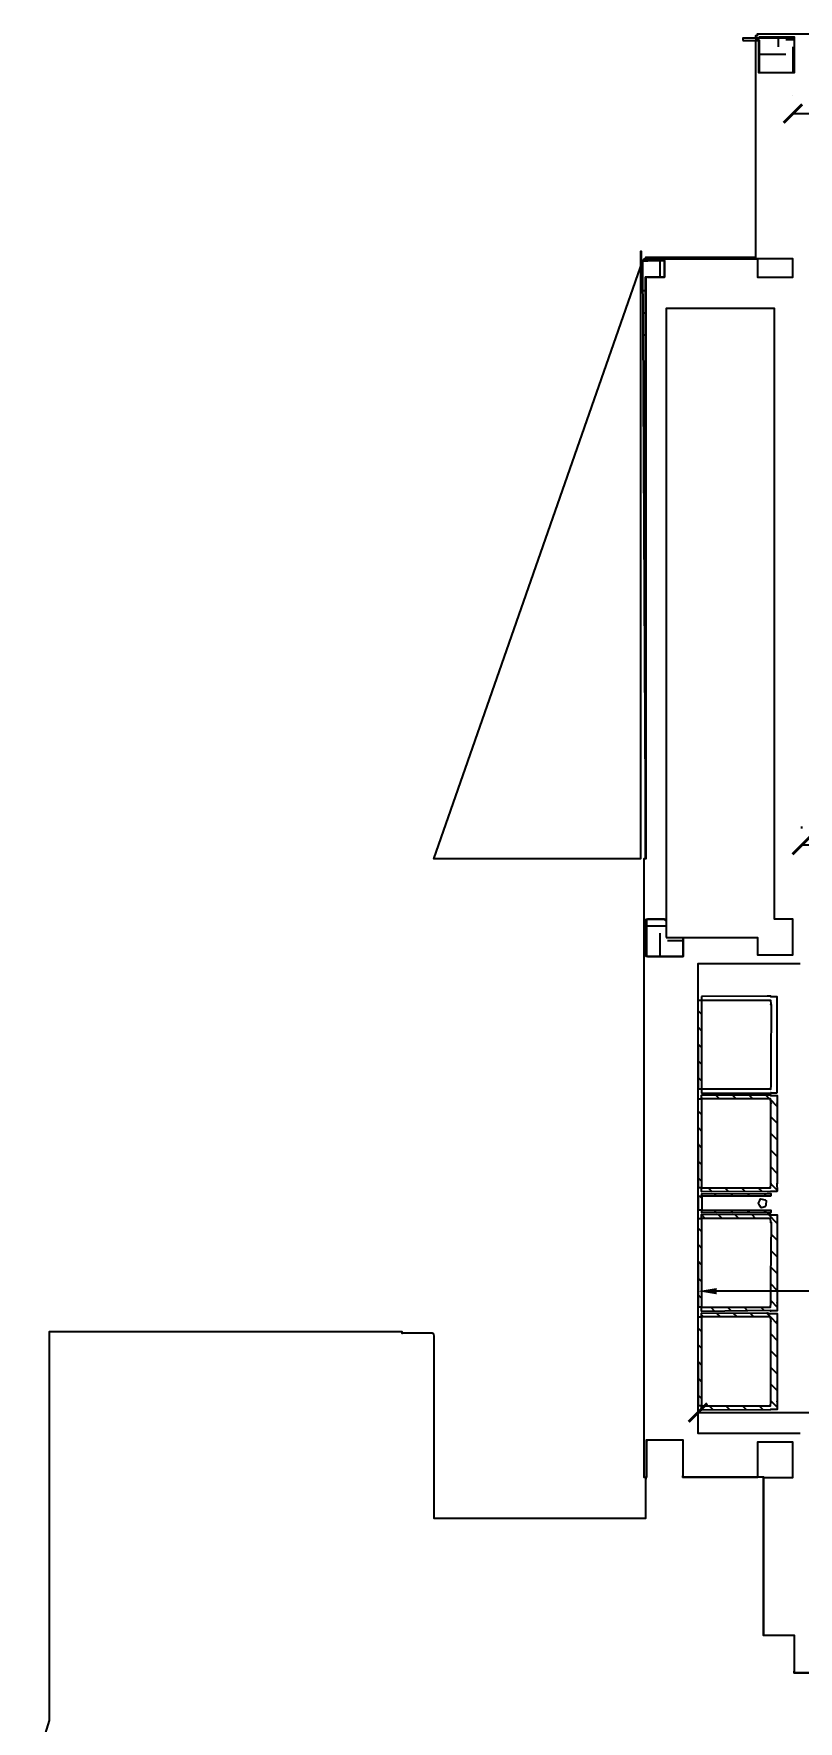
# Model space of a CAD drawing. Header units: metres. Extents: x -155 to -31, y -2 to 38.
# Drawn here: x -57.06 to -52.95, y 9.14 to 18.21 of the extents above; entities that cross this region are included whole.
import ezdxf

# ---------------------------------------------------------------- set-up
doc = ezdxf.new("R2010")
doc.units = ezdxf.units.M
for name, color, linetype, true_color in [('DİMENSİONS', 1, 'Continuous', 0xff0000), ('Layer 03$BODRUM_MOBILYA', 9, 'Continuous', 0xc0c0c0), ('Layer 03$BODRUM_TOPRAK', 33, 'Continuous', 0xcc9966)]:
    doc.layers.add(name, color=color, linetype=linetype, true_color=true_color)
doc.layers.add('Layer 03$BODRUM_DUVAR', color=7, linetype='Continuous')
doc.styles.add('Default', font='arial.ttf')
doc.dimstyles.new('Default', dxfattribs={"dimscale": 2, "dimtxt": 0.1, "dimasz": 0.1, "dimexe": 0.05, "dimexo": 0.05, "dimgap": 0.025, "dimtad": 1, "dimtoh": 1, "dimzin": 1, "dimdsep": 46, "dimtxsty": 'Default', "dimcen": 0.05, "dimazin": 1, "dimtfac": 1, "dimtdec": 4, "dimtix": 1, "dimtofl": 0, "dimtmove": 1, "dimatfit": 3, "dimfxl": 0.1, "dimtolj": 1, "dimtzin": 1, "dimarcsym": 0})
pattern_1 = [(135, (-47.935256, 9.92203), (-0.0449013, -0.0449013), [])]
pattern_2 = [(0, (-47.93526, 9.92203), (0.3175, 0.3175), [0.3175, -0.3175]), (0, (-47.93526, 10.0411), (0.3175, 0.3175), [0.3175, -0.3175]), (0, (-47.93526, 10.16016), (0.3175, 0.3175), [0.3175, -0.3175]), (90, (-47.89557, 10.19984), (-0.3175, 0.3175), [0.3175, -0.3175]), (90, (-47.7765, 10.19984), (-0.3175, 0.3175), [0.3175, -0.3175]), (90, (-47.65744, 10.19984), (-0.3175, 0.3175), [0.3175, -0.3175])]

# ---------------------------------------------------------------- blocks, each defined once
blk = doc.blocks.new('_ArchTick')
at = {"color": 0, "linetype": 'ByBlock', "const_width": 0.15}
blk.add_lwpolyline([(-0.5, -0.5), (0.5, 0.5)], dxfattribs=at)
blk = doc.blocks.new('*D3')
at = {"layer": 'Defpoints', "color": 0}
for p in [(-53.4868, 11.4505), (-53.4868, 11.4505), (-49.1563, 11.4505)]:
    blk.add_point(p, dxfattribs=at)
at = {"layer": 'DİMENSİONS', "color": 0, "lineweight": -2}
for p, q in [((-49.1563, 11.4505), (-53.3868, 11.4505)), ((-53.4868, 11.3505), (-53.4868, 11.3505)), ((-49.1563, 11.3505), (-49.1563, 11.3505))]:
    blk.add_line(p, q, dxfattribs=at)
at = {"layer": 'DİMENSİONS', "color": 0}
blk.add_solid([(-53.3868, 11.4671), (-53.3868, 11.4338), (-53.4868, 11.4505)], dxfattribs=at)
at = {"layer": 'DİMENSİONS', "color": 0, "lineweight": -2, "xscale": 0.1, "yscale": 0.1, "zscale": 0.1}
blk.add_blockref('_ArchTick', (-49.1563, 11.4505), dxfattribs=at)
at = {"layer": 'DİMENSİONS', "color": 0, "insert": (-51.2715, 11.6026), "char_height": 0.2, "attachment_point": 5, "style": 'Default'}
blk.add_mtext('\\A1;4.3', dxfattribs=at)
blk = doc.blocks.new('*D6')
at = {"layer": 'Defpoints', "color": 0}
for p in [(-52.9763, 17.7788), (-44.8567, 17.7819), (-44.8567, 17.7819)]:
    blk.add_point(p, dxfattribs=at)
at = {"layer": 'DİMENSİONS', "color": 0, "lineweight": -2}
for p, q in [((-52.9763, 17.8788), (-52.9763, 17.8788)), ((-44.8567, 17.8819), (-44.8567, 17.8819)), ((-52.9763, 17.7788), (-44.9567, 17.7819))]:
    blk.add_line(p, q, dxfattribs=at)
at = {"layer": 'DİMENSİONS', "color": 0}
blk.add_solid([(-44.9567, 17.7652), (-44.9567, 17.7986), (-44.8567, 17.7819)], dxfattribs=at)
at = {"layer": 'DİMENSİONS', "color": 0, "lineweight": -2, "xscale": 0.1, "yscale": 0.1, "zscale": 0.1, "rotation": 180.022319479024}
blk.add_blockref('_ArchTick', (-52.9763, 17.7788), dxfattribs=at)
at = {"layer": 'DİMENSİONS', "color": 0, "insert": (-48.9666, 17.9325), "char_height": 0.2, "attachment_point": 5, "rotation": 0.02232, "style": 'Default'}
blk.add_mtext('\\A1;8.1', dxfattribs=at)
blk = doc.blocks.new('*D48')
at = {"layer": 'Defpoints', "color": 0}
for p in [(-53.4868, 10.798), (-50.8422, 10.7982), (-50.8422, 10.7982)]:
    blk.add_point(p, dxfattribs=at)
at = {"layer": 'DİMENSİONS', "color": 0, "lineweight": -2}
for p, q in [((-53.4868, 10.898), (-53.4868, 10.8982)), ((-50.8422, 10.8982), (-50.8422, 10.8982)), ((-53.4868, 10.7982), (-50.9422, 10.7982))]:
    blk.add_line(p, q, dxfattribs=at)
at = {"layer": 'DİMENSİONS', "color": 0}
blk.add_solid([(-50.9422, 10.7815), (-50.9422, 10.8148), (-50.8422, 10.7982)], dxfattribs=at)
at = {"layer": 'DİMENSİONS', "color": 0, "lineweight": -2, "xscale": 0.1, "yscale": 0.1, "zscale": 0.1, "rotation": 180}
blk.add_blockref('_ArchTick', (-53.4868, 10.7982), dxfattribs=at)
at = {"layer": 'DİMENSİONS', "color": 0, "insert": (-52.2145, 10.9503), "char_height": 0.2, "attachment_point": 5, "style": 'Default'}
blk.add_mtext('\\A1;2.6', dxfattribs=at)
blk = doc.blocks.new('*D73')
at = {"layer": 'Defpoints', "color": 0}
for p in [(-52.9283, 13.8477), (-52.9283, 13.8377), (-44.8564, 13.8377)]:
    blk.add_point(p, dxfattribs=at)
at = {"layer": 'DİMENSİONS', "color": 0, "lineweight": -2}
for p, q in [((-52.9283, 13.9377), (-52.9283, 13.9477)), ((-44.8564, 13.9377), (-44.8564, 13.9477)), ((-44.8564, 13.8477), (-52.9283, 13.8477))]:
    blk.add_line(p, q, dxfattribs=at)
at = {"layer": 'DİMENSİONS', "color": 0, "lineweight": -2, "xscale": 0.1, "yscale": 0.1, "zscale": 0.1}
for p, rotation in [((-52.9283, 13.8477), 180), ((-44.8564, 13.8477), 360)]:
    blk.add_blockref('_ArchTick', p, dxfattribs=dict(at, rotation=rotation))
at = {"layer": 'DİMENSİONS', "color": 0, "insert": (-48.8923, 13.9998), "char_height": 0.2, "attachment_point": 5, "style": 'Default'}
blk.add_mtext('\\A1;8.1', dxfattribs=at)

msp = doc.modelspace()

# ---------------------------------------------------------------- hatches: boundary and pattern name
at = {"layer": 'Layer 03$BODRUM_MOBILYA'}
h = msp.add_hatch(dxfattribs=at)
h.set_pattern_fill('ANSI31', scale=0.02, angle=90, style=0, pattern_type=2)
h.set_pattern_definition(pattern_1)
h.paths.add_polyline_path([(-53.4672, 13.0139), (-53.4672, 12.5402), (-53.4672, 12.5361), (-53.4832, 12.5361), (-53.4853, 13.0101), (-53.4846, 13.0146), (-53.4833, 13.014), (-53.4832, 13.0139)], flags=0)
h = msp.add_hatch(dxfattribs=at)
h.set_pattern_fill('ANSI31', scale=0.02, angle=90, style=0, pattern_type=2)
h.set_pattern_definition(pattern_1)
h.paths.add_polyline_path([(-53.0948, 12.99), (-53.0946, 12.9904), (-53.0937, 12.9909), (-53.0952, 12.989)], flags=0)
h = msp.add_hatch(dxfattribs=at)
h.set_pattern_fill('ANSI31', scale=0.02, angle=90, style=0, pattern_type=2)
h.set_pattern_definition(pattern_1)
h.paths.add_polyline_path([(-53.4672, 12.484), (-53.4672, 12.01), (-53.4672, 12.0061), (-53.4832, 12.0061), (-53.4853, 12.4799), (-53.4832, 12.484)], flags=0)
h = msp.add_hatch(dxfattribs=at)
h.set_pattern_fill('ANSI31', scale=0.02, angle=90, style=0, pattern_type=2)
h.set_pattern_definition(pattern_1)
h.paths.add_polyline_path([(-53.4672, 12.484), (-53.4672, 12.504), (-53.1152, 12.5061), (-53.0973, 12.5061), (-53.0972, 12.5061), (-53.0958, 12.5055), (-53.0958, 12.5054), (-53.0952, 12.504), (-53.0952, 12.5011), (-53.0952, 12.5011), (-53.0946, 12.5023), (-53.0945, 12.5024), (-53.0933, 12.503), (-53.0623, 12.503), (-53.0623, 12.5029), (-53.0609, 12.5023), (-53.0609, 12.5023), (-53.0603, 12.5011), (-53.0603, 12.463), (-53.0603, 12.4629), (-53.0609, 12.4615), (-53.0609, 12.4615), (-53.0621, 12.461), (-53.0613, 12.4607), (-53.0609, 12.4605), (-53.0604, 12.4595), (-53.0603, 12.459), (-53.0603, 12.0311), (-53.0607, 12.0301), (-53.0609, 12.0297), (-53.0619, 12.0292), (-53.0623, 12.029), (-53.0603, 11.9906), (-53.0603, 11.9891), (-53.0603, 11.989), (-53.0609, 11.9876), (-53.0609, 11.9876), (-53.0623, 11.987), (-53.0933, 11.987), (-53.0934, 11.987), (-53.0946, 11.9876), (-53.0952, 11.9868), (-53.0952, 11.9859), (-53.0952, 11.9859), (-53.4653, 11.9841), (-53.4672, 11.9859), (-53.4672, 12.0061), (-53.0973, 12.0061), (-53.0952, 12.0256), (-53.0952, 12.0272), (-53.0952, 12.0272), (-53.0946, 12.0284), (-53.0945, 12.0284), (-53.0933, 12.029), (-53.0942, 12.0295), (-53.0946, 12.0297), (-53.095, 12.0307), (-53.0952, 12.0311), (-53.0952, 12.459), (-53.0948, 12.4601), (-53.0946, 12.4605), (-53.0937, 12.4609), (-53.094, 12.4613), (-53.0946, 12.4615), (-53.0946, 12.4616), (-53.0952, 12.463), (-53.0959, 12.4846), (-53.0973, 12.484)], flags=0)
h = msp.add_hatch(dxfattribs=at)
h.set_pattern_fill('ANSI31', scale=0.02, angle=90, style=0, pattern_type=2)
h.set_pattern_definition(pattern_1)
h.paths.add_polyline_path([(-53.0933, 12.4611), (-53.0933, 12.4609), (-53.0921, 12.4609)], flags=0)
h = msp.add_hatch(dxfattribs=at)
h.set_pattern_fill('ANSI31', scale=0.02, angle=90, style=0, pattern_type=2)
h.set_pattern_definition(pattern_1)
h.paths.add_polyline_path([(-53.4653, 11.962), (-53.4653, 11.9741), (-53.1152, 11.976), (-53.0973, 11.976), (-53.0972, 11.9759), (-53.0958, 11.9755), (-53.0958, 11.9755), (-53.0952, 11.9741), (-53.0952, 11.9646), (-53.0952, 11.9641), (-53.0952, 11.964), (-53.0958, 11.9626), (-53.0959, 11.9626), (-53.0973, 11.962), (-53.4653, 11.962)], flags=0)
h = msp.add_hatch(dxfattribs=at)
h.set_pattern_fill('ANSI31', scale=0.02, angle=90, style=0, pattern_type=2)
h.set_pattern_definition(pattern_1)
h.paths.add_polyline_path([(-53.0615, 12.0287), (-53.0603, 12.0272), (-53.0609, 12.0284), (-53.0609, 12.0284)], flags=0)
h = msp.add_hatch(dxfattribs=at)
h.set_pattern_fill('ANSI31', scale=0.02, angle=90, style=0, pattern_type=2)
h.set_pattern_definition(pattern_1)
h.paths.add_polyline_path([(-53.4653, 11.886), (-53.4832, 11.886), (-53.4832, 11.962), (-53.4653, 11.962)], flags=0)
h = msp.add_hatch(dxfattribs=at)
h.set_pattern_fill('ANSI31', scale=0.02, angle=90, style=0, pattern_type=2)
h.set_pattern_definition(pattern_1)
h.paths.add_polyline_path([(-53.0958, 11.8853), (-53.0952, 11.884), (-53.0952, 11.8744), (-53.0952, 11.874), (-53.0952, 11.8739), (-53.0958, 11.8727), (-53.0959, 11.8727), (-53.4653, 11.8721), (-53.466, 11.8727), (-53.4659, 11.8727), (-53.4653, 11.8739), (-53.4653, 11.874), (-53.4653, 11.8786), (-53.4653, 11.886), (-53.1152, 11.886), (-53.0973, 11.886), (-53.0972, 11.886), (-53.0958, 11.8854)], flags=0)
h = msp.add_hatch(dxfattribs=at)
h.set_pattern_fill('ANSI31', scale=0.02, angle=90, style=0, pattern_type=2)
h.set_pattern_definition(pattern_1)
h.paths.add_polyline_path([(-53.1202, 11.9146), (-53.1181, 11.9359), (-53.1229, 11.94), (-53.1495, 11.9451), (-53.1547, 11.9438), (-53.1563, 11.9385), (-53.1633, 11.9227), (-53.1539, 11.9055), (-53.1514, 11.9023), (-53.146, 11.9006), (-53.1257, 11.9052), (-53.1221, 11.909)], flags=0)
h = msp.add_hatch(dxfattribs=at)
h.set_pattern_fill('ANSI31', scale=0.02, angle=90, style=0, pattern_type=2)
h.set_pattern_definition(pattern_1)
h.paths.add_polyline_path([(-53.4672, 11.364), (-53.4832, 11.364), (-53.4853, 11.838), (-53.4853, 11.844), (-53.4847, 11.8426), (-53.4846, 11.8425), (-53.4833, 11.8419), (-53.4832, 11.8419), (-53.4672, 11.8419), (-53.4672, 11.3681)], flags=0)
h = msp.add_hatch(dxfattribs=at)
h.set_pattern_fill('ANSI31', scale=0.02, angle=90, style=0, pattern_type=2)
h.set_pattern_definition(pattern_1)
h.paths.add_polyline_path([(-53.0946, 11.3865), (-53.0945, 11.3865), (-53.0933, 11.3871), (-53.0942, 11.3874), (-53.0946, 11.3875), (-53.095, 11.3886), (-53.0952, 11.389), (-53.0952, 11.5106), (-53.0921, 11.819), (-53.0933, 11.819), (-53.0934, 11.819), (-53.0937, 11.8188), (-53.0948, 11.818), (-53.0946, 11.8184), (-53.0946, 11.8196), (-53.0946, 11.8197), (-53.0952, 11.8211), (-53.0973, 11.8419), (-53.4653, 11.8419), (-53.4672, 11.8419), (-53.4672, 11.8621), (-53.1152, 11.864), (-53.0973, 11.864), (-53.0972, 11.8639), (-53.0958, 11.8633), (-53.0958, 11.8633), (-53.0952, 11.8621), (-53.0933, 11.8611), (-53.0636, 11.8611), (-53.0623, 11.8611), (-53.0623, 11.861), (-53.0609, 11.8604), (-53.0609, 11.8604), (-53.0603, 11.859), (-53.0603, 11.8226), (-53.0603, 11.8211), (-53.0603, 11.821), (-53.0609, 11.8196), (-53.0609, 11.8196), (-53.0623, 11.819), (-53.0613, 11.8186), (-53.0609, 11.8184), (-53.0604, 11.8173), (-53.0603, 11.8169), (-53.0603, 11.6953), (-53.0603, 11.389), (-53.0607, 11.388), (-53.0609, 11.3875), (-53.0619, 11.3872), (-53.0623, 11.3871), (-53.0623, 11.3871), (-53.0616, 11.3868), (-53.0609, 11.3865), (-53.0609, 11.3864), (-53.0603, 11.385), (-53.0603, 11.3485), (-53.0603, 11.347), (-53.0603, 11.3469), (-53.0609, 11.3457), (-53.0609, 11.3457), (-53.0623, 11.3451), (-53.0921, 11.3451), (-53.0933, 11.3451), (-53.0934, 11.3451), (-53.0958, 11.3427), (-53.0958, 11.3426), (-53.0959, 11.3426), (-53.0952, 11.344), (-53.0952, 11.3449), (-53.0946, 11.3457), (-53.0946, 11.3458), (-53.0952, 11.347), (-53.4653, 11.342), (-53.4679, 11.3426), (-53.4678, 11.3426), (-53.4672, 11.344), (-53.4672, 11.344), (-53.4672, 11.364), (-53.1152, 11.364), (-53.0973, 11.364), (-53.0952, 11.3835), (-53.0952, 11.385), (-53.0952, 11.3851)], flags=0)
h = msp.add_hatch(dxfattribs=at)
h.set_pattern_fill('ANSI31', scale=0.02, angle=90, style=0, pattern_type=2)
h.set_pattern_definition(pattern_1)
h.paths.add_polyline_path([(-53.4672, 11.312), (-53.4672, 10.8382), (-53.4672, 10.8341), (-53.4832, 10.8341), (-53.4853, 11.3079), (-53.4846, 11.3126), (-53.4833, 11.312), (-53.4832, 11.312)], flags=0)
h = msp.add_hatch(dxfattribs=at)
h.set_pattern_fill('ANSI31', scale=0.02, angle=90, style=0, pattern_type=2)
h.set_pattern_definition(pattern_1)
h.paths.add_polyline_path([(-53.0946, 11.3305), (-53.0945, 11.3305), (-53.0933, 11.3311), (-53.0636, 11.3311), (-53.0623, 11.3311), (-53.0623, 11.3311), (-53.0609, 11.3305), (-53.0609, 11.3305), (-53.0603, 11.3291), (-53.0603, 11.2925), (-53.0603, 11.291), (-53.0603, 11.2909), (-53.0609, 11.2895), (-53.0609, 11.2895), (-53.0623, 11.2891), (-53.0613, 11.2886), (-53.0609, 11.2885), (-53.0604, 11.2874), (-53.0603, 11.287), (-53.0603, 11.1654), (-53.0603, 10.8591), (-53.0607, 10.858), (-53.0609, 10.8576), (-53.0619, 10.8572), (-53.0623, 10.857), (-53.0623, 10.857), (-53.0609, 10.8564), (-53.0609, 10.8563), (-53.0603, 10.8551), (-53.0603, 10.8186), (-53.0603, 10.817), (-53.0603, 10.817), (-53.0609, 10.8156), (-53.0609, 10.8155), (-53.0623, 10.815), (-53.0921, 10.815), (-53.0933, 10.815), (-53.0934, 10.815), (-53.0946, 10.8156), (-53.0946, 10.8156), (-53.0952, 10.817), (-53.0952, 10.8149), (-53.0952, 10.8141), (-53.0952, 10.814), (-53.0958, 10.8127), (-53.0959, 10.8126), (-53.4653, 10.812), (-53.4672, 10.8141), (-53.4672, 10.8341), (-53.1152, 10.8341), (-53.0973, 10.8341), (-53.0952, 10.8536), (-53.0952, 10.8551), (-53.0952, 10.8552), (-53.0946, 10.8564), (-53.0945, 10.8564), (-53.0945, 10.8564), (-53.0933, 10.857), (-53.0942, 10.8574), (-53.0946, 10.8576), (-53.095, 10.8587), (-53.0952, 10.8591), (-53.0952, 10.9807), (-53.0952, 11.287), (-53.0948, 11.2881), (-53.0946, 11.2885), (-53.0937, 11.2889), (-53.0945, 11.2895), (-53.0946, 11.2895), (-53.0946, 11.2896), (-53.0952, 11.291), (-53.0959, 11.3126), (-53.4653, 11.312), (-53.4672, 11.312), (-53.4672, 11.332), (-53.1152, 11.3341), (-53.0952, 11.3291), (-53.0952, 11.3291)], flags=0)
at = {"layer": 'Layer 03$BODRUM_TOPRAK'}
h = msp.add_hatch(dxfattribs=at)
h.set_pattern_fill('EARTH', scale=0.05, style=0, pattern_type=2)
h.set_pattern_definition(pattern_2)
h.paths.add_polyline_path([(-53.2462, 18.1724), (-53.1605, 18.1724), (-53.1605, 17.9993), (-52.9669, 17.9993), (-52.9669, 18.184), (-53.2462, 18.184)], flags=0)
h = msp.add_hatch(dxfattribs=at)
h.set_pattern_fill('EARTH', scale=0.05, style=0, pattern_type=2)
h.set_pattern_definition(pattern_2)
h.paths.add_polyline_path([(-53.7832, 16.9888), (-53.6669, 16.9888), (-53.6669, 16.8993), (-53.7673, 16.8993), (-53.7673, 13.7745)], flags=0)
h = msp.add_hatch(dxfattribs=at)
h.set_pattern_fill('EARTH', scale=0.05, style=0, pattern_type=2)
h.set_pattern_definition(pattern_2)
h.paths.add_polyline_path([(-53.6573, 13.352), (-53.5669, 13.352), (-53.5669, 13.2494), (-53.7653, 13.2494), (-53.7653, 13.4395), (-53.7653, 13.4493), (-53.6692, 13.4493), (-53.6656, 13.449), (-53.6573, 13.449)], flags=0)

# ---------------------------------------------------------------- linework, layer by layer
at = {"layer": 'Layer 03$BODRUM_DUVAR'}
for points in [[(-49.1169, 9.3971), (-52.9669, 9.3971), (-52.9671, 9.3971), (-52.9673, 9.3972), (-52.9675, 9.3972), (-52.9677, 9.3973), (-52.9679, 9.3974), (-52.968, 9.3975), (-52.9682, 9.3976), (-52.9685, 9.3979), (-52.9686, 9.398), (-52.9687, 9.3982), (-52.9688, 9.3984), (-52.9688, 9.3985), (-52.9689, 9.3987), (-52.9689, 9.3989), (-52.9689, 9.3991), (-52.9689, 9.4081), (-52.967, 9.4081), (-52.967, 9.5993), (-53.1348, 9.5993), (-53.1348, 10.4493), (-52.9764, 10.4493), (-52.9764, 10.6399), (-53.1668, 10.6399), (-53.1668, 10.4497), (-53.5669, 10.4497), (-53.5671, 10.4497), (-53.5673, 10.4497), (-53.5675, 10.4497), (-53.5677, 10.4498), (-53.5679, 10.4499), (-53.568, 10.45), (-53.5682, 10.4501), (-53.5683, 10.4502), (-53.5685, 10.4504), (-53.5686, 10.4505), (-53.5687, 10.4507), (-53.5688, 10.4509), (-53.5688, 10.4511), (-53.5689, 10.4513), (-53.5689, 10.4515), (-53.5689, 10.4517), (-53.5689, 10.4581), (-53.567, 10.4581), (-53.567, 10.6494), (-53.7583, 10.6494), (-53.7583, 10.6474), (-53.7633, 10.6474), (-53.7633, 10.4517), (-53.7633, 10.4515), (-53.7634, 10.4513), (-53.7634, 10.4511), (-53.7635, 10.4509), (-53.7636, 10.4507), (-53.7637, 10.4505), (-53.7638, 10.4504), (-53.7639, 10.4502), (-53.764, 10.4501), (-53.7642, 10.45), (-53.7644, 10.4499), (-53.7646, 10.4498), (-53.7647, 10.4497), (-53.7649, 10.4497), (-53.7651, 10.4497), (-53.7653, 10.4497), (-53.7664, 10.4497), (-53.7664, 10.4401), (-53.7668, 10.4401), (-53.7668, 10.4493), (-53.7763, 10.4493), (-53.7763, 13.7765), (-53.7693, 13.7765), (-53.7693, 16.8993), (-53.7692, 16.8995), (-53.7692, 16.8997), (-53.7692, 16.8999), (-53.7691, 16.9001), (-53.769, 16.9002), (-53.7689, 16.9004), (-53.7688, 16.9006), (-53.7685, 16.9009), (-53.7684, 16.901), (-53.7682, 16.9011), (-53.768, 16.9012), (-53.7678, 16.9012), (-53.7676, 16.9013), (-53.7675, 16.9013), (-53.7673, 16.9013), (-53.7583, 16.9013), (-53.7583, 16.8993), (-53.6669, 16.8993), (-53.6669, 16.99), (-53.7583, 16.99), (-53.7583, 16.9868), (-53.7763, 16.9868), (-53.7763, 16.9992), (-53.1668, 16.9992), (-53.1668, 16.8994), (-53.1402, 16.8993), (-52.9764, 16.8993), (-52.9764, 16.9992), (-53.7668, 16.9992), (-53.7668, 17.008), (-53.1762, 17.008), (-53.1762, 18.1744), (-53.1605, 18.1744), (-53.1603, 18.1744), (-53.1601, 18.1744), (-53.1599, 18.1743), (-53.1597, 18.1743), (-53.1595, 18.1742), (-53.1594, 18.1741), (-53.1592, 18.174), (-53.1589, 18.1737), (-53.1588, 18.1735), (-53.1587, 18.1734), (-53.1586, 18.1732), (-53.1586, 18.173), (-53.1585, 18.1728), (-53.1585, 18.1726), (-53.1585, 18.1724), (-53.1585, 18.0013), (-53.1582, 18.0013), (-53.1582, 17.9993), (-52.967, 17.9993), (-52.967, 18.1901), (-53.1582, 18.1901), (-53.1582, 18.182), (-53.1762, 18.182), (-53.1762, 18.1993), (-53.1668, 18.1993), (-53.1668, 18.2081), (-52.2566, 18.2081)], [(-52.9369, 13.2099), (-53.4868, 13.2099), (-53.4868, 10.688), (-52.9369, 10.688)]]:
    msp.add_lwpolyline(points, dxfattribs=at)
msp.add_lwpolyline([(-53.7633, 13.4473), (-53.7633, 13.2514), (-53.7583, 13.2514), (-53.7583, 13.2494), (-53.567, 13.2494), (-53.567, 13.352), (-53.1668, 13.352), (-53.1668, 13.258), (-52.9764, 13.258), (-52.9764, 13.4493), (-53.0753, 13.4493), (-53.0753, 16.732), (-53.6573, 16.732), (-53.6573, 13.4401), (-53.6593, 13.4401), (-53.6593, 13.447), (-53.6656, 13.447), (-53.6658, 13.447), (-53.6669, 13.4471), (-53.6669, 13.4493), (-53.7583, 13.4493), (-53.7583, 13.4473)], close=True, dxfattribs=at)
at = {"layer": 'Layer 03$BODRUM_MOBILYA'}
for points in [[(-53.4672, 13.0139), (-53.4672, 12.5402), (-53.4672, 12.5361), (-53.4832, 12.5361), (-53.4853, 13.0101), (-53.4846, 13.0146), (-53.4833, 13.014), (-53.4832, 13.0139)], [(-53.4672, 13.0341), (-53.4672, 13.0139), (-53.0973, 13.0139), (-53.0959, 13.0145), (-53.0952, 12.9931), (-53.0946, 12.9917), (-53.0946, 12.9917), (-53.0934, 12.9911), (-53.0933, 12.9911), (-53.0952, 12.6827), (-53.0952, 12.561), (-53.095, 12.5606), (-53.0946, 12.5596), (-53.0942, 12.5594), (-53.0933, 12.559), (-53.0945, 12.5586), (-53.0946, 12.5585), (-53.0952, 12.5571), (-53.0952, 12.5571), (-53.0952, 12.5555), (-53.0973, 12.5361), (-53.0958, 12.5354), (-53.0972, 12.536), (-53.0973, 12.5361), (-53.4672, 12.5361), (-53.4672, 12.5161), (-53.4653, 12.514), (-53.0973, 12.514), (-53.0959, 12.5146), (-53.0958, 12.5146), (-53.0952, 12.516), (-53.0952, 12.5161), (-53.0952, 12.5169), (-53.0946, 12.5175), (-53.0934, 12.5169), (-53.0933, 12.5169), (-53.0623, 12.5169), (-53.0609, 12.5175), (-53.0609, 12.5175), (-53.0603, 12.5189), (-53.0603, 12.519), (-53.0603, 12.5571), (-53.0609, 12.5585), (-53.0609, 12.5585), (-53.0623, 12.5589), (-53.0623, 12.559), (-53.0619, 12.5591), (-53.0609, 12.5596), (-53.0607, 12.56), (-53.0603, 12.561), (-53.0603, 12.989), (-53.0604, 12.9894), (-53.0609, 12.9904), (-53.0613, 12.9906), (-53.0609, 12.9916), (-53.0609, 12.9917), (-53.0603, 12.993), (-53.0603, 12.9931), (-53.0603, 12.9931), (-53.0603, 13.031), (-53.0609, 13.0324), (-53.0609, 13.0325), (-53.0623, 13.0331), (-53.0623, 13.0331), (-53.0933, 13.0331), (-53.0945, 13.0325), (-53.0946, 13.0325), (-53.0952, 13.0341), (-53.0958, 13.0353), (-53.0958, 13.0354), (-53.0972, 13.036), (-53.0973, 13.036), (-53.1152, 13.036)], [(-53.0948, 12.99), (-53.0946, 12.9904), (-53.0937, 12.9909), (-53.0952, 12.989)], [(-53.4672, 12.484), (-53.4672, 12.01), (-53.4672, 12.0061), (-53.4832, 12.0061), (-53.4853, 12.4799), (-53.4832, 12.484)], [(-53.4672, 12.484), (-53.4672, 12.504), (-53.1152, 12.5061), (-53.0973, 12.5061), (-53.0972, 12.5061), (-53.0958, 12.5055), (-53.0958, 12.5054), (-53.0952, 12.504), (-53.0952, 12.5011), (-53.0952, 12.5011), (-53.0946, 12.5023), (-53.0945, 12.5024), (-53.0933, 12.503), (-53.0623, 12.503), (-53.0623, 12.5029), (-53.0609, 12.5023), (-53.0609, 12.5023), (-53.0603, 12.5011), (-53.0603, 12.463), (-53.0603, 12.4629), (-53.0609, 12.4615), (-53.0609, 12.4615), (-53.0621, 12.461), (-53.0613, 12.4607), (-53.0609, 12.4605), (-53.0604, 12.4595), (-53.0603, 12.459), (-53.0603, 12.0311), (-53.0607, 12.0301), (-53.0609, 12.0297), (-53.0619, 12.0292), (-53.0623, 12.029), (-53.0603, 11.9906), (-53.0603, 11.9891), (-53.0603, 11.989), (-53.0609, 11.9876), (-53.0609, 11.9876), (-53.0623, 11.987), (-53.0933, 11.987), (-53.0934, 11.987), (-53.0946, 11.9876), (-53.0952, 11.9868), (-53.0952, 11.9859), (-53.0952, 11.9859), (-53.4653, 11.9841), (-53.4672, 11.9859), (-53.4672, 12.0061), (-53.0973, 12.0061), (-53.0952, 12.0256), (-53.0952, 12.0272), (-53.0952, 12.0272), (-53.0946, 12.0284), (-53.0945, 12.0284), (-53.0933, 12.029), (-53.0942, 12.0295), (-53.0946, 12.0297), (-53.095, 12.0307), (-53.0952, 12.0311), (-53.0952, 12.459), (-53.0948, 12.4601), (-53.0946, 12.4605), (-53.0937, 12.4609), (-53.094, 12.4613), (-53.0946, 12.4615), (-53.0946, 12.4616), (-53.0952, 12.463), (-53.0959, 12.4846), (-53.0973, 12.484)], [(-53.0933, 12.4611), (-53.0933, 12.4609), (-53.0921, 12.4609)], [(-53.4653, 11.962), (-53.4653, 11.9741), (-53.1152, 11.976), (-53.0973, 11.976), (-53.0972, 11.9759), (-53.0958, 11.9755), (-53.0958, 11.9755), (-53.0952, 11.9741), (-53.0952, 11.9646), (-53.0952, 11.9641), (-53.0952, 11.964), (-53.0958, 11.9626), (-53.0959, 11.9626), (-53.0973, 11.962), (-53.4653, 11.962)], [(-53.0615, 12.0287), (-53.0603, 12.0272), (-53.0609, 12.0284), (-53.0609, 12.0284)], [(-53.4653, 11.886), (-53.4832, 11.886), (-53.4832, 11.962), (-53.4653, 11.962)], [(-53.0958, 11.8853), (-53.0952, 11.884), (-53.0952, 11.8744), (-53.0952, 11.874), (-53.0952, 11.8739), (-53.0958, 11.8727), (-53.0959, 11.8727), (-53.4653, 11.8721), (-53.466, 11.8727), (-53.4659, 11.8727), (-53.4653, 11.8739), (-53.4653, 11.874), (-53.4653, 11.8786), (-53.4653, 11.886), (-53.1152, 11.886), (-53.0973, 11.886), (-53.0972, 11.886), (-53.0958, 11.8854)], [(-53.1202, 11.9146), (-53.1181, 11.9359), (-53.1229, 11.94), (-53.1495, 11.9451), (-53.1547, 11.9438), (-53.1563, 11.9385), (-53.1633, 11.9227), (-53.1539, 11.9055), (-53.1514, 11.9023), (-53.146, 11.9006), (-53.1257, 11.9052), (-53.1221, 11.909)], [(-53.4672, 11.364), (-53.4832, 11.364), (-53.4853, 11.838), (-53.4853, 11.844), (-53.4847, 11.8426), (-53.4846, 11.8425), (-53.4833, 11.8419), (-53.4832, 11.8419), (-53.4672, 11.8419), (-53.4672, 11.3681)], [(-53.0946, 11.3865), (-53.0945, 11.3865), (-53.0933, 11.3871), (-53.0942, 11.3874), (-53.0946, 11.3875), (-53.095, 11.3886), (-53.0952, 11.389), (-53.0952, 11.5106), (-53.0921, 11.819), (-53.0933, 11.819), (-53.0934, 11.819), (-53.0937, 11.8188), (-53.0948, 11.818), (-53.0946, 11.8184), (-53.0946, 11.8196), (-53.0946, 11.8197), (-53.0952, 11.8211), (-53.0973, 11.8419), (-53.4653, 11.8419), (-53.4672, 11.8419), (-53.4672, 11.8621), (-53.1152, 11.864), (-53.0973, 11.864), (-53.0972, 11.8639), (-53.0958, 11.8633), (-53.0958, 11.8633), (-53.0952, 11.8621), (-53.0933, 11.8611), (-53.0636, 11.8611), (-53.0623, 11.8611), (-53.0623, 11.861), (-53.0609, 11.8604), (-53.0609, 11.8604), (-53.0603, 11.859), (-53.0603, 11.8226), (-53.0603, 11.8211), (-53.0603, 11.821), (-53.0609, 11.8196), (-53.0609, 11.8196), (-53.0623, 11.819), (-53.0613, 11.8186), (-53.0609, 11.8184), (-53.0604, 11.8173), (-53.0603, 11.8169), (-53.0603, 11.6953), (-53.0603, 11.389), (-53.0607, 11.388), (-53.0609, 11.3875), (-53.0619, 11.3872), (-53.0623, 11.3871), (-53.0623, 11.3871), (-53.0616, 11.3868), (-53.0609, 11.3865), (-53.0609, 11.3864), (-53.0603, 11.385), (-53.0603, 11.3485), (-53.0603, 11.347), (-53.0603, 11.3469), (-53.0609, 11.3457), (-53.0609, 11.3457), (-53.0623, 11.3451), (-53.0921, 11.3451), (-53.0933, 11.3451), (-53.0934, 11.3451), (-53.0958, 11.3427), (-53.0958, 11.3426), (-53.0959, 11.3426), (-53.0952, 11.344), (-53.0952, 11.3449), (-53.0946, 11.3457), (-53.0946, 11.3458), (-53.0952, 11.347), (-53.4653, 11.342), (-53.4679, 11.3426), (-53.4678, 11.3426), (-53.4672, 11.344), (-53.4672, 11.344), (-53.4672, 11.364), (-53.1152, 11.364), (-53.0973, 11.364), (-53.0952, 11.3835), (-53.0952, 11.385), (-53.0952, 11.3851)], [(-53.4672, 11.312), (-53.4672, 10.8382), (-53.4672, 10.8341), (-53.4832, 10.8341), (-53.4853, 11.3079), (-53.4846, 11.3126), (-53.4833, 11.312), (-53.4832, 11.312)], [(-53.0946, 11.3305), (-53.0945, 11.3305), (-53.0933, 11.3311), (-53.0636, 11.3311), (-53.0623, 11.3311), (-53.0623, 11.3311), (-53.0609, 11.3305), (-53.0609, 11.3305), (-53.0603, 11.3291), (-53.0603, 11.2925), (-53.0603, 11.291), (-53.0603, 11.2909), (-53.0609, 11.2895), (-53.0609, 11.2895), (-53.0623, 11.2891), (-53.0613, 11.2886), (-53.0609, 11.2885), (-53.0604, 11.2874), (-53.0603, 11.287), (-53.0603, 11.1654), (-53.0603, 10.8591), (-53.0607, 10.858), (-53.0609, 10.8576), (-53.0619, 10.8572), (-53.0623, 10.857), (-53.0623, 10.857), (-53.0609, 10.8564), (-53.0609, 10.8563), (-53.0603, 10.8551), (-53.0603, 10.8186), (-53.0603, 10.817), (-53.0603, 10.817), (-53.0609, 10.8156), (-53.0609, 10.8155), (-53.0623, 10.815), (-53.0921, 10.815), (-53.0933, 10.815), (-53.0934, 10.815), (-53.0946, 10.8156), (-53.0946, 10.8156), (-53.0952, 10.817), (-53.0952, 10.8149), (-53.0952, 10.8141), (-53.0952, 10.814), (-53.0958, 10.8127), (-53.0959, 10.8126), (-53.4653, 10.812), (-53.4672, 10.8141), (-53.4672, 10.8341), (-53.1152, 10.8341), (-53.0973, 10.8341), (-53.0952, 10.8536), (-53.0952, 10.8551), (-53.0952, 10.8552), (-53.0946, 10.8564), (-53.0945, 10.8564), (-53.0945, 10.8564), (-53.0933, 10.857), (-53.0942, 10.8574), (-53.0946, 10.8576), (-53.095, 10.8587), (-53.0952, 10.8591), (-53.0952, 10.9807), (-53.0952, 11.287), (-53.0948, 11.2881), (-53.0946, 11.2885), (-53.0937, 11.2889), (-53.0945, 11.2895), (-53.0946, 11.2895), (-53.0946, 11.2896), (-53.0952, 11.291), (-53.0959, 11.3126), (-53.4653, 11.312), (-53.4672, 11.312), (-53.4672, 11.332), (-53.1152, 11.3341), (-53.0952, 11.3291), (-53.0952, 11.3291)]]:
    msp.add_lwpolyline(points, close=True, dxfattribs=at)
at = {"layer": 'Layer 03$BODRUM_TOPRAK'}
for points in [[(-53.2462, 18.1724), (-53.1605, 18.1724), (-53.1605, 17.9993), (-52.9669, 17.9993), (-52.9669, 18.184), (-53.2462, 18.184)], [(-53.7832, 16.9888), (-53.789, 16.9895), (-53.7903, 16.993), (-53.7903, 17.0383), (-53.7953, 17.0383), (-53.7953, 13.7745), (-54.9072, 13.7745)], [(-53.7832, 16.9888), (-53.6669, 16.9888), (-53.6669, 16.8993), (-53.7673, 16.8993), (-53.7673, 13.7745)], [(-53.6573, 13.352), (-53.5669, 13.352), (-53.5669, 13.2494), (-53.7653, 13.2494), (-53.7653, 13.4395), (-53.7653, 13.4493), (-53.6692, 13.4493), (-53.6656, 13.449), (-53.6573, 13.449)]]:
    msp.add_lwpolyline(points, close=True, dxfattribs=at)
msp.add_lwpolyline([(-49.1169, 9.3991), (-52.9669, 9.3991), (-52.9669, 9.5993), (-53.1328, 9.5993), (-53.1328, 10.4517), (-53.4429, 10.4517), (-53.5669, 10.4517), (-53.5669, 10.6494), (-53.7653, 10.6494), (-53.7653, 10.5485), (-53.7653, 10.5335), (-53.7653, 10.4517), (-53.7684, 10.4517), (-53.7684, 10.2284), (-53.8571, 10.2284), (-54.9039, 10.2284), (-54.9039, 10.7083), (-54.9039, 11.2078), (-54.9043, 11.2095), (-54.9072, 11.2198), (-54.9084, 11.2205), (-54.9153, 11.2248), (-55.0527, 11.2248), (-55.0753, 11.2248), (-55.0764, 11.2241), (-55.0769, 11.2238), (-55.0769, 11.2313), (-55.9331, 11.2313), (-56.1791, 11.2313), (-56.9738, 11.2313), (-56.9738, 11.1319), (-56.9738, 10.9191), (-56.9738, 9.8784), (-56.9738, 9.6703), (-56.9738, 9.1433), (-57.0571, 8.8743)], dxfattribs=at)

# ---------------------------------------------------------------- dimensions: what is measured, and where the dimension line sits
at = {"layer": 'DİMENSİONS'}
for base, p1, p2, angle, text, override, picture, middle in [((-44.8567, 17.7819, 0.5549), (-52.9763, 17.7788, 0.5549), (-44.8567, 17.7819, 0.5549), 0.02232, '8.1', {"dimscale": 2, "dimasz": 0.05, "dimtih": 0, "dimtoh": 0, "dimdec": 1, "dimlfac": 1, "dimblk1": 'ArchTick', "dimsah": 1}, '*D6', (-48.9666, 17.9325, 0.5549)), ((-52.9283, 13.8477, 0.5549), (-44.8564, 13.8377, 0.5549), (-52.9283, 13.8377, 0.5549), 180, '8.1', {"dimscale": 2, "dimasz": 0.05, "dimtih": 0, "dimtoh": 0, "dimdec": 1, "dimlfac": 1, "dimblk": 'ArchTick', "dimsah": 0}, '*D73', (-48.8923, 13.9998, 0.5549)), ((-53.4868, 11.4505, 0.5549), (-49.1563, 11.4505, 0.5549), (-53.4868, 11.4505, 0.5549), 180, '4.3', {"dimscale": 2, "dimasz": 0.05, "dimtih": 0, "dimtoh": 0, "dimdec": 1, "dimlfac": 1, "dimblk1": 'ArchTick', "dimsah": 1}, '*D3', (-51.2715, 11.6026, 0.5549))]:
    dim = msp.add_linear_dim(base=base, p1=p1, p2=p2, angle=angle, text=text, dimstyle='Default', override=override, dxfattribs=at)
    dim.commit()
    dim.dimension.update_dxf_attribs({"geometry": picture, "text_midpoint": middle})
dim = msp.add_linear_dim(base=(-50.8422, 10.7982, 0.5549), p1=(-53.4868, 10.798, 0.5549), p2=(-50.8422, 10.7982, 0.5549), text='2.6', dimstyle='Default', override={"dimscale": 2, "dimasz": 0.05, "dimtih": 0, "dimtoh": 0, "dimdec": 1, "dimlfac": 1, "dimblk1": 'ArchTick', "dimsah": 1}, dxfattribs=at)
dim.commit()
dim.dimension.update_dxf_attribs({"geometry": '*D48', "text_midpoint": (-52.2145, 10.9503, 0.5549)})

doc.saveas('drawing.dxf')
